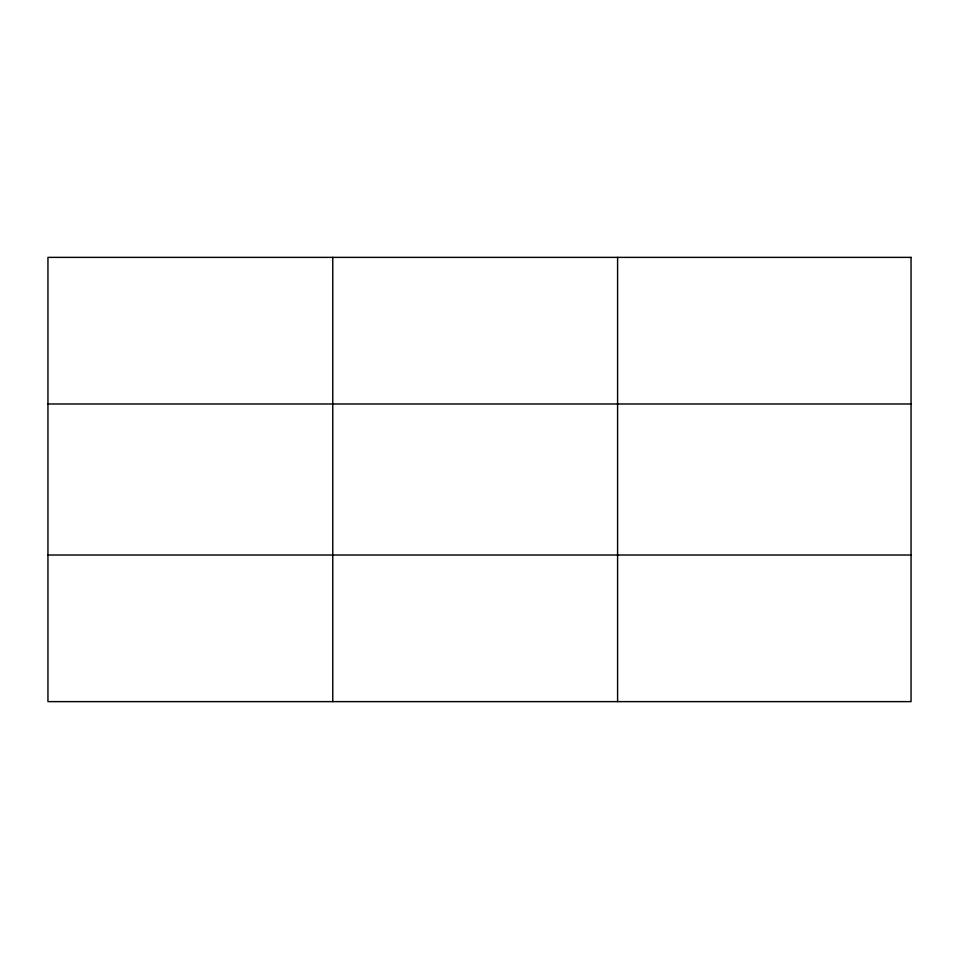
<?xml version="1.0" encoding="UTF-8"?>
<svg xmlns="http://www.w3.org/2000/svg" width="959" height="959" viewBox="0 0 959 959"><rect width="100%" height="100%" fill="white"/><g stroke="black" fill="none" stroke-linecap="round" stroke-linejoin="round"><path stroke-width="1.44" d="M332.773 257.372L332.773 701.628M617.596 257.372L617.596 701.628M47.95 403.979L911.05 403.979M47.95 555.021L911.05 555.021M911.05 257.372L911.05 701.628L47.95 701.628L47.95 257.372L911.05 257.372"/></g></svg>
